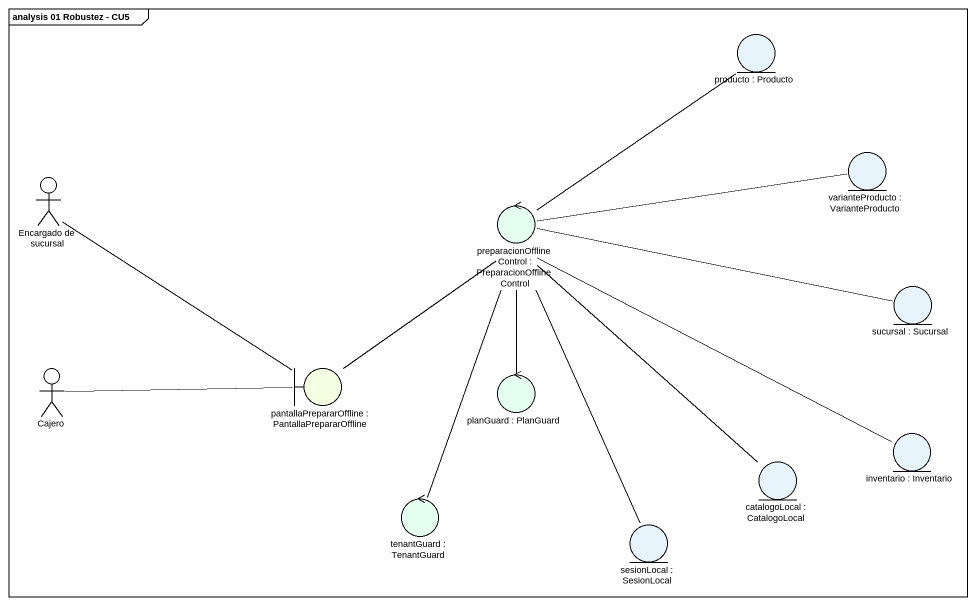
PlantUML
@startuml
mainframe analysis 01 Robustez - CU5
entity "producto : Producto" as producto #E8F4FB
entity "varianteProducto : VarianteProducto" as varianteProducto #E8F4FB
actor "Encargado de sucursal" as Encargado_de_sucursal
control "preparacionOfflineControl : PreparacionOfflineControl" as preparacionOfflineControl #E4FFF0
entity "sucursal : Sucursal" as sucursal #E8F4FB
actor Cajero
boundary "pantallaPrepararOffline : PantallaPrepararOffline" as pantallaPrepararOffline #F5FFE1
control "planGuard : PlanGuard" as planGuard #E4FFF0
entity "inventario : Inventario" as inventario #E8F4FB
entity "catalogoLocal : CatalogoLocal" as catalogoLocal #E8F4FB
control "tenantGuard : TenantGuard" as tenantGuard #E4FFF0
entity "sesionLocal : SesionLocal" as sesionLocal #E8F4FB
Encargado_de_sucursal -- pantallaPrepararOffline
preparacionOfflineControl -up- producto
preparacionOfflineControl -right- varianteProducto
preparacionOfflineControl -right- sucursal
preparacionOfflineControl -- pantallaPrepararOffline
preparacionOfflineControl -- planGuard
preparacionOfflineControl -right- inventario
preparacionOfflineControl -- catalogoLocal
preparacionOfflineControl -- tenantGuard
preparacionOfflineControl -- sesionLocal
Cajero -right- pantallaPrepararOffline
pantallaPrepararOffline -up- preparacionOfflineControl
@enduml
